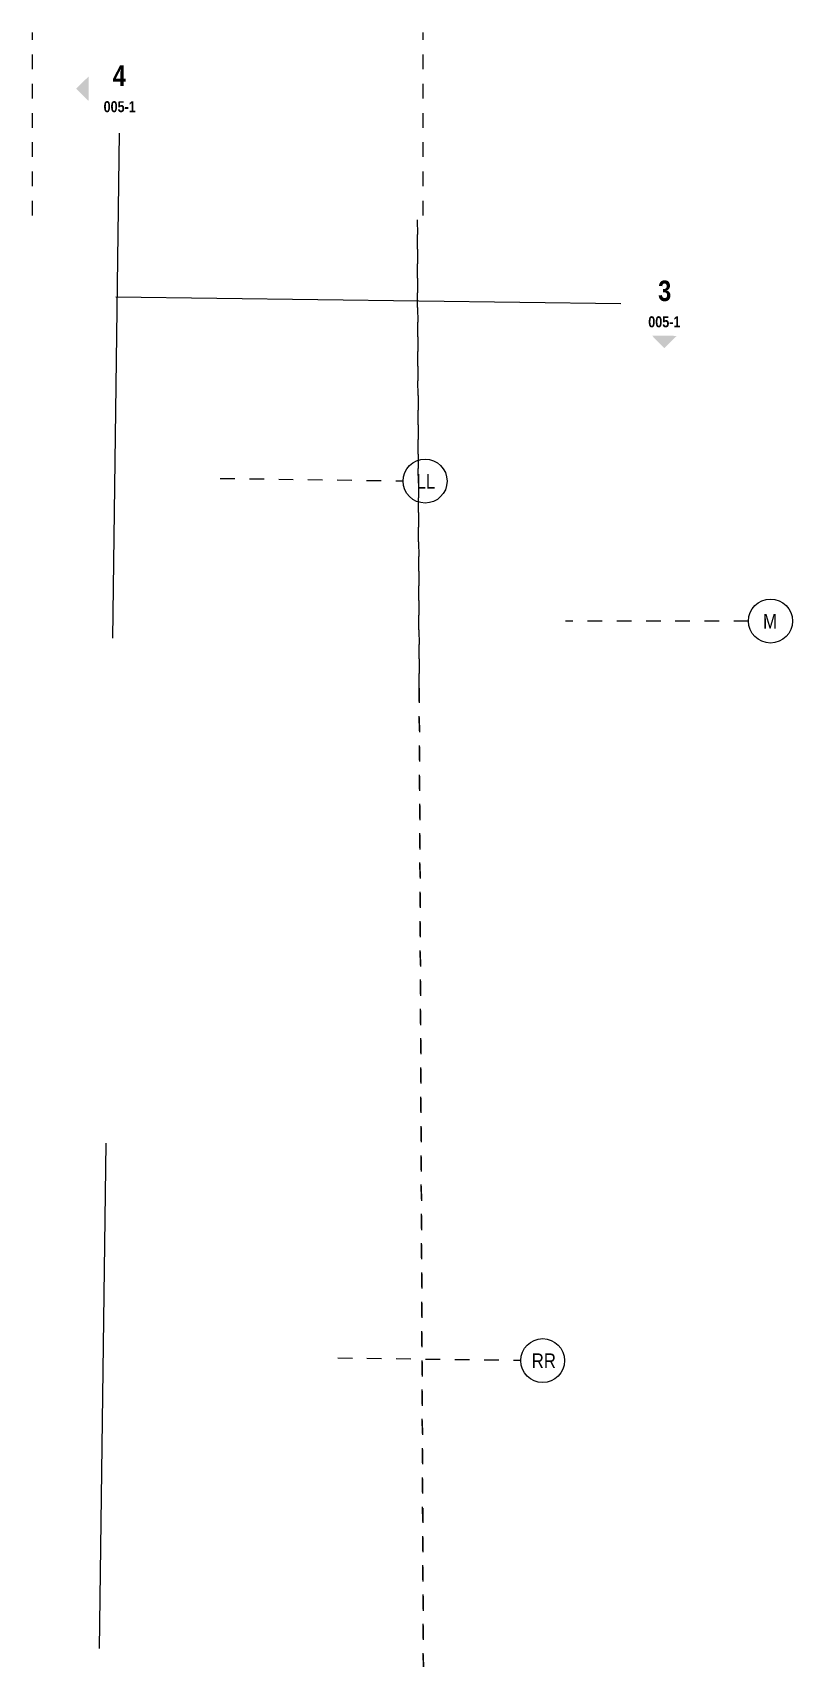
# Model space of a CAD drawing. Header units: metres. Extents: x 0.7 to 94.6, y -58.8 to 13.6.
# Drawn here: x 8.1 to 13.29, y -47.06 to -35.96 of the extents above; entities that cross this region are included whole.
import ezdxf

# ---------------------------------------------------------------- set-up
doc = ezdxf.new("R2010")
doc.units = ezdxf.units.M
doc.linetypes.add('Grid Line', pattern=[0.022225, 0.0127, -0.003175, 0.003175, -0.003175])
doc.linetypes.add('Hidden', pattern=[0.007144, 0.004763, -0.002381])
for name, color, linetype, lineweight in [('C-TOPO', 7, 'Continuous', 18), ('G-ANNO-SYMB', 7, 'Continuous', 9), ('S-GRID', 7, 'Continuous', 9), ('S-GRID-IDEN', 7, 'Continuous', 9)]:
    doc.layers.add(name, color=color, linetype=linetype, lineweight=lineweight)
doc.styles.add('Saira Condensed', font='SairaCondensed-Regular.ttf', dxfattribs={"height": 0.1})
doc.styles.add('Saira Condensed_B', font='', dxfattribs={"height": 0.075})
doc.styles.add('Saira Condensed_B_1', font='', dxfattribs={"height": 0.14})
doc.styles.get('Saira Condensed_B').set_extended_font_data('Saira Condensed', bold=True)
doc.styles.get('Saira Condensed_B_1').set_extended_font_data('Saira Condensed', bold=True)

# ---------------------------------------------------------------- blocks, each defined once
blk = doc.blocks.new('YADRAN_LASQUEMAS_ARQ_MO_000_SITIO_rvt-1-PLANTA TERRAZAS EXISTENTE -Actualización - Zona 02-NAUX01')
at = {"layer": 'C-TOPO', "color": 254, "linetype": 'Hidden', "true_color": 0xcccccc}
for p, q in [((10.726, -37.236), (10.739, -40.436)), ((10.739, -40.436), (10.726, -37.236)), ((10.739, -40.436), (10.774, -48.726)), ((10.774, -48.726), (10.739, -40.436))]:
    blk.add_line(p, q, dxfattribs=at)
blk = doc.blocks.new('Grid - 3mm-1144979-PLANTA TERRAZAS EXISTENTE -Actualización - Zona 02-NAUX01')
at = {"layer": 'S-GRID-IDEN'}
blk.add_circle((0, 0), 0.003, dxfattribs=at)
blk = doc.blocks.new('Section - Símbolo_Detalle_Plano-1146154-PLANTA TERRAZAS EXISTENTE -Actualización - Zona 02-NAUX01')
at = {"layer": 'G-ANNO-SYMB', "true_color": 0x808080}
blk.add_hatch(color=8, dxfattribs=at).paths.add_polyline_path([(-0.0043, 0.0043), (-0.0077, 0.0043), (-0.006, 0.006)])

msp = doc.modelspace()

# ---------------------------------------------------------------- linework, layer by layer
at = {"layer": 'G-ANNO-SYMB', "lineweight": 18}
for p, q in [((8.6468, -40.0936), (8.6927, -36.6438)), ((8.6662, -37.7631), (12.116, -37.809)), ((8.5551, -46.9932), (8.601, -43.5434))]:
    msp.add_line(p, q, dxfattribs=at)
at = {"layer": 'S-GRID', "color": 8, "linetype": 'Grid Line', "true_color": 0x808080}
for p, q in [((8.0984, -37.2072), (8.0984, -35.9572)), ((10.7652, -37.2072), (10.7652, -35.9572)), ((9.3794, -39.0026), (10.6293, -39.0192)), ((12.988, -39.9771), (11.738, -39.9771)), ((10.1824, -45.0091), (11.4323, -45.0257))]:
    msp.add_line(p, q, dxfattribs=at)

# ---------------------------------------------------------------- block references
at = {"lineweight": 5}
msp.add_blockref('YADRAN_LASQUEMAS_ARQ_MO_000_SITIO_rvt-1-PLANTA TERRAZAS EXISTENTE -Actualización - Zona 02-NAUX01', (0, 0), dxfattribs=at)
at = {"layer": 'G-ANNO-SYMB', "color": 8, "lineweight": 18, "true_color": 0x808080, "extrusion": (0, 0, -1), "xscale": 49.99999999999998, "yscale": 49.99999999999998, "zscale": 49.99999999999998, "rotation": 270.7616527182891}
msp.add_blockref('Section - Símbolo_Detalle_Plano-1146154-PLANTA TERRAZAS EXISTENTE -Actualización - Zona 02-NAUX01', (-8.6927, -36.6438), dxfattribs=at)
at = {"layer": 'G-ANNO-SYMB', "color": 8, "lineweight": 18, "true_color": 0x808080, "xscale": 49.99999999999998, "yscale": 49.99999999999998, "zscale": 49.99999999999998, "rotation": 179.2383472817108}
msp.add_blockref('Section - Símbolo_Detalle_Plano-1146154-PLANTA TERRAZAS EXISTENTE -Actualización - Zona 02-NAUX01', (12.116, -37.809), dxfattribs=at)
at = {"layer": 'S-GRID-IDEN', "xscale": 49.99999999999999, "yscale": 49.99999999999999, "zscale": 49.99999999999999}
for p, rotation in [((10.7793, -39.0212), 269.2383472817106), ((13.138, -39.9771), 89.9999999999998), ((11.5823, -45.0277), 269.2383472817106)]:
    msp.add_blockref('Grid - 3mm-1144979-PLANTA TERRAZAS EXISTENTE -Actualización - Zona 02-NAUX01', p, dxfattribs=dict(at, rotation=rotation))

# ---------------------------------------------------------------- texts
at = {"layer": 'G-ANNO-SYMB', "char_height": 0.14, "attachment_point": 1, "style": 'Saira Condensed_B_1'}
for s, insert, width in [('\\fSaira Condensed|b1|i0|c0|p2|;4', (8.6465, -36.1821), 0.120253), ('\\fSaira Condensed|b1|i0|c0|p2|;3', (12.3708, -37.6512), 0.108228)]:
    msp.add_mtext(s, dxfattribs=dict(at, insert=insert, width=width))
at = {"layer": 'G-ANNO-SYMB', "color": 8, "true_color": 0x808080, "insert": (8.5838, -36.4263), "char_height": 0.075, "width": 0.272574, "attachment_point": 1, "style": 'Saira Condensed_B', "bg_fill": 3, "box_fill_scale": 1.25, "bg_fill_color": 256, "bg_fill_true_color": 13158600, "bg_fill_transparency": 0}
msp.add_mtext('005-1', dxfattribs=at)
at = {"layer": 'S-GRID-IDEN', "char_height": 0.1, "attachment_point": 1, "style": 'Saira Condensed'}
for s, insert, width in [('LL', (10.7209, -38.9725), 0.136287), ('M', (13.0872, -39.9281), 0.120253), ('RR', (11.5073, -44.979), 0.176371)]:
    msp.add_mtext(s, dxfattribs=dict(at, insert=insert, width=width))

# ---------------------------------------------------------------- next in the draw order: texts
at = {"layer": 'G-ANNO-SYMB', "color": 8, "true_color": 0x808080, "insert": (12.3031, -37.8954), "char_height": 0.075, "width": 0.272574, "attachment_point": 1, "style": 'Saira Condensed_B', "bg_fill": 3, "box_fill_scale": 1.25, "bg_fill_color": 256, "bg_fill_true_color": 13158600, "bg_fill_transparency": 0}
msp.add_mtext('005-1', dxfattribs=at)

doc.saveas('drawing.dxf')
